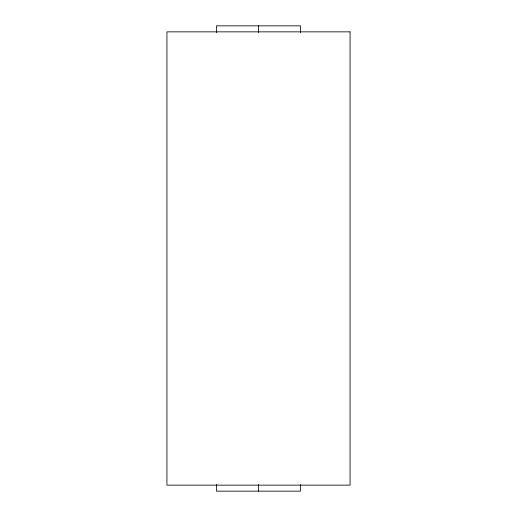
<?xml version="1.0" encoding="UTF-8"?>
<svg xmlns="http://www.w3.org/2000/svg" width="517" height="517" viewBox="0 0 517 517"><rect width="100%" height="100%" fill="white"/><g stroke="black" fill="none" stroke-linecap="round" stroke-linejoin="round"><path stroke-width="0.78" d="M300.526 32.603L300.526 25.85L216.474 25.85L216.474 32.603M300.526 484.397L300.526 491.15L216.474 491.15L216.474 484.397M258.5 25.85L258.5 32.603M258.5 484.397L258.5 491.15M350.061 31.854L166.939 31.854L166.939 485.146L350.061 485.146L350.061 31.854"/></g></svg>
